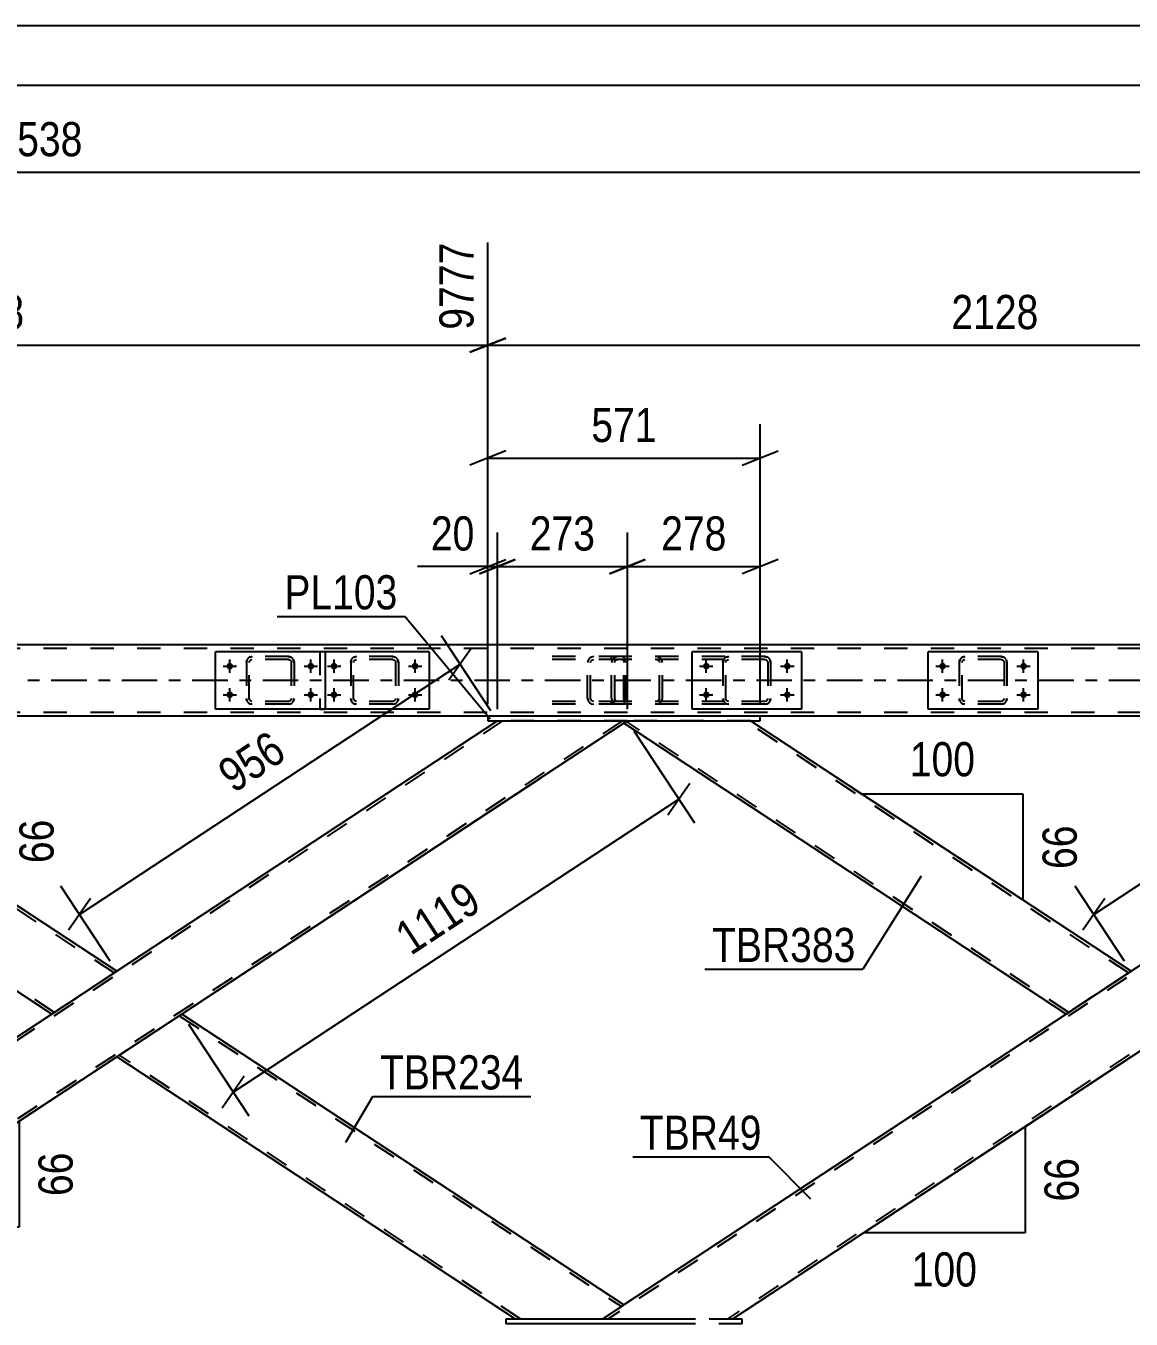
# Model space of a CAD drawing. Header units: millimetres. Extents: x -834 to 355, y -855 to -14.
# Drawn here: x -442.4 to -349.6, y -122.9 to -14.3 of the extents above; entities that cross this region are included whole.
import ezdxf

# ---------------------------------------------------------------- set-up
doc = ezdxf.new("R2010")
doc.units = ezdxf.units.MM
doc.linetypes.add('DXK_LINE_DOT2', pattern=[3.9198, 1.9599, -1.9599])
doc.linetypes.add('DXK_LINE_DOT3', pattern=[5.9187, 2.979, -0.9799, 0.9799, -0.9799])
doc.styles.add('Arial Narrow', font='ARIALN.TTF', dxfattribs={"height": 0.2})

# ---------------------------------------------------------------- blocks, each defined once
blk = doc.blocks.new('Unknown-570384938-1134')
at = {"color": 5, "linetype": 'Continuous'}
for p, q in [((355.05, -14.33), (-833.95, -14.33)), ((350.05, -19.33), (-828.95, -19.33))]:
    blk.add_line(p, q, dxfattribs=at)
blk = doc.blocks.new('Bolt-570384938-11724 - 11708')
at = {"linetype": 'Continuous'}
for points in [[(-416.52, -67.79, -1), (-416.52, -68.35, -1)], [(-409.72, -67.79, -1), (-409.72, -68.35, -1)], [(-416.52, -70.19, -1), (-416.52, -70.75, -1)], [(-409.72, -70.19, -1), (-409.72, -70.75, -1)]]:
    blk.add_hatch(color=1, dxfattribs=at).paths.add_polyline_path(points)
at = {"color": 1, "linetype": 'Continuous'}
for p, q in [((-417.08, -68.07), (-415.96, -68.07)), ((-416.52, -68.63), (-416.52, -67.51)), ((-410.28, -68.07), (-409.16, -68.07)), ((-409.72, -68.63), (-409.72, -67.51)), ((-417.08, -70.47), (-415.96, -70.47)), ((-416.52, -71.03), (-416.52, -69.91)), ((-410.28, -70.47), (-409.16, -70.47)), ((-409.72, -71.03), (-409.72, -69.91))]:
    blk.add_line(p, q, dxfattribs=at)
blk = doc.blocks.new('Bolt-570384938-11741 - 11708')
at = {"linetype": 'Continuous'}
for points in [[(-425.27, -67.79, -1), (-425.27, -68.35, -1)], [(-418.47, -67.79, -1), (-418.47, -68.35, -1)], [(-425.27, -70.19, -1), (-425.27, -70.75, -1)], [(-418.47, -70.19, -1), (-418.47, -70.75, -1)]]:
    blk.add_hatch(color=1, dxfattribs=at).paths.add_polyline_path(points)
at = {"color": 1, "linetype": 'Continuous'}
for p, q in [((-425.83, -68.07), (-424.71, -68.07)), ((-425.27, -68.63), (-425.27, -67.51)), ((-419.03, -68.07), (-417.91, -68.07)), ((-418.47, -68.63), (-418.47, -67.51)), ((-425.83, -70.47), (-424.71, -70.47)), ((-425.27, -71.03), (-425.27, -69.91)), ((-419.03, -70.47), (-417.91, -70.47)), ((-418.47, -71.03), (-418.47, -69.91))]:
    blk.add_line(p, q, dxfattribs=at)
blk = doc.blocks.new('Part-570384938-11749 - 11708')
at = {"color": 2, "linetype": 'Continuous'}
for p, q in [((-377.27, -66.87), (-386.47, -66.87)), ((-386.47, -71.67), (-386.47, -66.87)), ((-377.27, -66.87), (-377.27, -71.67)), ((-377.27, -71.67), (-386.47, -71.67))]:
    blk.add_line(p, q, dxfattribs=at)
blk = doc.blocks.new('Part-570384938-11821 - 11708')
at = {"color": 7, "linetype": 'DXK_LINE_DOT2'}
for p, q in [((-414.82, -67.31), (-414.64, -67.27)), ((-414.64, -67.27), (-414.82, -67.31)), ((-411.6, -67.27), (-414.64, -67.27)), ((-411.6, -67.27), (-411.41, -67.31)), ((-411.41, -67.31), (-411.6, -67.27)), ((-415.12, -67.75), (-415.08, -67.57)), ((-415.08, -67.57), (-415.12, -67.75)), ((-415.12, -67.75), (-415.12, -70.79)), ((-414.88, -67.75), (-414.86, -67.66)), ((-414.88, -70.79), (-414.88, -67.75)), ((-414.86, -67.66), (-414.81, -67.58)), ((-414.81, -67.58), (-414.73, -67.53)), ((-414.73, -67.53), (-414.64, -67.51)), ((-411.6, -67.51), (-414.64, -67.51)), ((-411.6, -67.51), (-411.5, -67.53)), ((-411.5, -67.53), (-411.43, -67.58)), ((-411.43, -67.58), (-411.37, -67.66)), ((-411.37, -67.66), (-411.36, -67.75)), ((-411.36, -67.75), (-411.36, -70.79)), ((-411.15, -67.57), (-411.12, -67.75)), ((-411.12, -67.75), (-411.15, -67.57)), ((-411.12, -67.75), (-411.12, -70.79)), ((-415.08, -70.97), (-415.12, -70.79)), ((-415.12, -70.79), (-415.08, -70.97)), ((-414.86, -70.88), (-414.88, -70.79)), ((-414.81, -70.96), (-414.86, -70.88)), ((-414.64, -71.27), (-414.82, -71.23)), ((-414.82, -71.23), (-414.64, -71.27)), ((-414.73, -71.01), (-414.81, -70.96)), ((-414.64, -71.03), (-414.73, -71.01)), ((-411.6, -71.03), (-414.64, -71.03)), ((-411.6, -71.27), (-414.64, -71.27)), ((-411.5, -71.01), (-411.6, -71.03)), ((-411.41, -71.23), (-411.6, -71.27)), ((-411.6, -71.27), (-411.41, -71.23)), ((-411.43, -70.96), (-411.5, -71.01)), ((-411.37, -70.88), (-411.43, -70.96)), ((-411.36, -70.79), (-411.37, -70.88)), ((-411.12, -70.79), (-411.15, -70.97)), ((-411.15, -70.97), (-411.12, -70.79))]:
    blk.add_line(p, q, dxfattribs=at)
at = {"color": 7, "linetype": 'DXK_LINE_DOT3'}
blk.add_line((-413.12, -69.27), (-413.12, -69.27), dxfattribs=at)
at = {"color": 7, "linetype": 'DXK_LINE_DOT2'}
for centre, start, end in [((-414.64, -67.75), 112.5, 157.5), ((-414.64, -67.75), 112.5, 157.5), ((-411.6, -67.75), 22.5, 67.5), ((-411.6, -67.75), 22.5, 67.5), ((-414.64, -70.79), 202.5, 247.5), ((-414.64, -70.79), 202.5, 247.5), ((-411.6, -70.79), 292.5, 337.5), ((-411.6, -70.79), 292.5, 337.5)]:
    blk.add_arc(centre, 0.48, start, end, dxfattribs=at)
blk = doc.blocks.new('Part-570384938-12213 - 11708')
at = {"color": 7, "linetype": 'DXK_LINE_DOT2'}
for p, q in [((-317.24, -72.67), (-393.55, -122.87)), ((-307.19, -72.67), (-383.51, -122.87)), ((-306.75, -72.67), (-317.67, -72.67)), ((-306.75, -72.67), (-307.04, -72.86)), ((-349.61, -93.68), (-355.07, -97.27)), ((-344.15, -97.27), (-349.61, -100.86)), ((-393.99, -122.87), (-392.18, -121.68)), ((-383.07, -122.87), (-393.99, -122.87))]:
    blk.add_line(p, q, dxfattribs=at)
at = {"color": 2, "linetype": 'Continuous'}
for p, q in [((-317.67, -72.67), (-349.61, -93.68)), ((-307.04, -72.86), (-344.15, -97.27)), ((-355.07, -97.27), (-392.18, -121.68)), ((-349.61, -100.86), (-383.07, -122.87))]:
    blk.add_line(p, q, dxfattribs=at)
blk = doc.blocks.new('Part-570384938-11822 - 11708')
at = {"color": 7, "linetype": 'DXK_LINE_DOT2'}
for p, q in [((-383.58, -67.31), (-383.39, -67.27)), ((-383.39, -67.27), (-383.58, -67.31)), ((-380.35, -67.27), (-383.39, -67.27)), ((-380.35, -67.27), (-380.17, -67.31)), ((-380.17, -67.31), (-380.35, -67.27)), ((-383.87, -67.75), (-383.84, -67.57)), ((-383.84, -67.57), (-383.87, -67.75)), ((-383.87, -67.75), (-383.87, -70.79)), ((-383.63, -67.75), (-383.62, -67.66)), ((-383.63, -70.79), (-383.63, -67.75)), ((-383.62, -67.66), (-383.56, -67.58)), ((-383.56, -67.58), (-383.49, -67.53)), ((-383.49, -67.53), (-383.39, -67.51)), ((-380.35, -67.51), (-383.39, -67.51)), ((-380.35, -67.51), (-380.26, -67.53)), ((-380.26, -67.53), (-380.18, -67.58)), ((-380.18, -67.58), (-380.13, -67.66)), ((-380.13, -67.66), (-380.11, -67.75)), ((-380.11, -67.75), (-380.11, -70.79)), ((-379.91, -67.57), (-379.87, -67.75)), ((-379.87, -67.75), (-379.91, -67.57)), ((-379.87, -67.75), (-379.87, -70.79)), ((-383.84, -70.97), (-383.87, -70.79)), ((-383.87, -70.79), (-383.84, -70.97)), ((-383.62, -70.88), (-383.63, -70.79)), ((-383.56, -70.96), (-383.62, -70.88)), ((-383.39, -71.27), (-383.58, -71.23)), ((-383.58, -71.23), (-383.39, -71.27)), ((-383.49, -71.01), (-383.56, -70.96)), ((-383.39, -71.03), (-383.49, -71.01)), ((-380.35, -71.03), (-383.39, -71.03)), ((-380.35, -71.27), (-383.39, -71.27)), ((-380.26, -71.01), (-380.35, -71.03)), ((-380.17, -71.23), (-380.35, -71.27)), ((-380.35, -71.27), (-380.17, -71.23)), ((-380.18, -70.96), (-380.26, -71.01)), ((-380.13, -70.88), (-380.18, -70.96)), ((-380.11, -70.79), (-380.13, -70.88)), ((-379.87, -70.79), (-379.91, -70.97)), ((-379.91, -70.97), (-379.87, -70.79))]:
    blk.add_line(p, q, dxfattribs=at)
at = {"color": 7, "linetype": 'DXK_LINE_DOT3'}
blk.add_line((-381.87, -69.27), (-381.87, -69.27), dxfattribs=at)
at = {"color": 7, "linetype": 'DXK_LINE_DOT2'}
for centre, start, end in [((-383.39, -67.75), 112.5, 157.5), ((-383.39, -67.75), 112.5, 157.5), ((-380.35, -67.75), 22.5, 67.5), ((-380.35, -67.75), 22.5, 67.5), ((-383.39, -70.79), 202.5, 247.5), ((-383.39, -70.79), 202.5, 247.5), ((-380.35, -70.79), 292.5, 337.5), ((-380.35, -70.79), 292.5, 337.5)]:
    blk.add_arc(centre, 0.48, start, end, dxfattribs=at)
blk = doc.blocks.new('Part-570384938-11825 - 11708')
at = {"color": 7, "linetype": 'DXK_LINE_DOT2'}
for p, q in [((-423.58, -67.31), (-423.39, -67.27)), ((-423.39, -67.27), (-423.58, -67.31)), ((-420.35, -67.27), (-423.39, -67.27)), ((-420.35, -67.27), (-420.17, -67.31)), ((-420.17, -67.31), (-420.35, -67.27)), ((-423.87, -67.75), (-423.84, -67.57)), ((-423.84, -67.57), (-423.87, -67.75)), ((-423.87, -67.75), (-423.87, -70.79)), ((-423.63, -67.75), (-423.62, -67.66)), ((-423.63, -70.79), (-423.63, -67.75)), ((-423.62, -67.66), (-423.56, -67.58)), ((-423.56, -67.58), (-423.49, -67.53)), ((-423.49, -67.53), (-423.39, -67.51)), ((-420.35, -67.51), (-423.39, -67.51)), ((-420.35, -67.51), (-420.26, -67.53)), ((-420.26, -67.53), (-420.18, -67.58)), ((-420.18, -67.58), (-420.13, -67.66)), ((-420.13, -67.66), (-420.11, -67.75)), ((-420.11, -67.75), (-420.11, -70.79)), ((-419.91, -67.57), (-419.87, -67.75)), ((-419.87, -67.75), (-419.91, -67.57)), ((-419.87, -67.75), (-419.87, -70.79)), ((-423.84, -70.97), (-423.87, -70.79)), ((-423.87, -70.79), (-423.84, -70.97)), ((-423.62, -70.88), (-423.63, -70.79)), ((-423.56, -70.96), (-423.62, -70.88)), ((-423.39, -71.27), (-423.58, -71.23)), ((-423.58, -71.23), (-423.39, -71.27)), ((-423.49, -71.01), (-423.56, -70.96)), ((-423.39, -71.03), (-423.49, -71.01)), ((-420.35, -71.03), (-423.39, -71.03)), ((-420.35, -71.27), (-423.39, -71.27)), ((-420.26, -71.01), (-420.35, -71.03)), ((-420.17, -71.23), (-420.35, -71.27)), ((-420.35, -71.27), (-420.17, -71.23)), ((-420.18, -70.96), (-420.26, -71.01)), ((-420.13, -70.88), (-420.18, -70.96)), ((-420.11, -70.79), (-420.13, -70.88)), ((-419.87, -70.79), (-419.91, -70.97)), ((-419.91, -70.97), (-419.87, -70.79))]:
    blk.add_line(p, q, dxfattribs=at)
at = {"color": 7, "linetype": 'DXK_LINE_DOT3'}
blk.add_line((-421.87, -69.27), (-421.87, -69.27), dxfattribs=at)
at = {"color": 7, "linetype": 'DXK_LINE_DOT2'}
for centre, start, end in [((-423.39, -67.75), 112.5, 157.5), ((-423.39, -67.75), 112.5, 157.5), ((-420.35, -67.75), 22.5, 67.5), ((-420.35, -67.75), 22.5, 67.5), ((-423.39, -70.79), 202.5, 247.5), ((-423.39, -70.79), 202.5, 247.5), ((-420.35, -70.79), 292.5, 337.5), ((-420.35, -70.79), 292.5, 337.5)]:
    blk.add_arc(centre, 0.48, start, end, dxfattribs=at)
blk = doc.blocks.new('Part-570384938-12235 - 11708')
at = {"color": 2, "linetype": 'Continuous'}
for p, q in [((-429.29, -97.27), (-434.75, -100.86)), ((-392.18, -121.68), (-429.29, -97.27)), ((-401.29, -122.87), (-434.75, -100.86)), ((-392.21, -121.7), (-393.99, -122.87)), ((-392.18, -121.68), (-392.21, -121.7))]:
    blk.add_line(p, q, dxfattribs=at)
at = {"color": 7, "linetype": 'DXK_LINE_DOT2'}
for p, q in [((-429.51, -97.41), (-392.4, -121.82)), ((-434.53, -100.72), (-434.51, -100.71)), ((-400.85, -122.87), (-434.53, -100.72)), ((-392.4, -121.82), (-392.62, -121.97)), ((-392.18, -121.68), (-392.18, -121.68)), ((-393.99, -122.87), (-401.29, -122.87))]:
    blk.add_line(p, q, dxfattribs=at)
blk = doc.blocks.new('Part-570384938-11858 - 11708')
at = {"color": 7, "linetype": 'DXK_LINE_DOT2'}
for p, q in [((-363.74, -67.31), (-363.56, -67.27)), ((-363.56, -67.27), (-363.74, -67.31)), ((-360.52, -67.27), (-363.56, -67.27)), ((-360.52, -67.27), (-360.33, -67.31)), ((-360.33, -67.31), (-360.52, -67.27)), ((-364.04, -67.75), (-364, -67.57)), ((-364, -67.57), (-364.04, -67.75)), ((-364.04, -67.75), (-364.04, -70.79)), ((-363.8, -67.75), (-363.78, -67.66)), ((-363.8, -70.79), (-363.8, -67.75)), ((-363.78, -67.66), (-363.73, -67.58)), ((-363.73, -67.58), (-363.65, -67.53)), ((-363.65, -67.53), (-363.56, -67.51)), ((-360.52, -67.51), (-363.56, -67.51)), ((-360.52, -67.51), (-360.42, -67.53)), ((-360.42, -67.53), (-360.35, -67.58)), ((-360.35, -67.58), (-360.29, -67.66)), ((-360.29, -67.66), (-360.28, -67.75)), ((-360.28, -67.75), (-360.28, -70.79)), ((-360.07, -67.57), (-360.04, -67.75)), ((-360.04, -67.75), (-360.07, -67.57)), ((-360.04, -67.75), (-360.04, -70.79)), ((-364, -70.97), (-364.04, -70.79)), ((-364.04, -70.79), (-364, -70.97)), ((-363.78, -70.88), (-363.8, -70.79)), ((-363.73, -70.96), (-363.78, -70.88)), ((-363.56, -71.27), (-363.74, -71.23)), ((-363.74, -71.23), (-363.56, -71.27)), ((-363.65, -71.01), (-363.73, -70.96)), ((-363.56, -71.03), (-363.65, -71.01)), ((-360.52, -71.03), (-363.56, -71.03)), ((-360.52, -71.27), (-363.56, -71.27)), ((-360.42, -71.01), (-360.52, -71.03)), ((-360.33, -71.23), (-360.52, -71.27)), ((-360.52, -71.27), (-360.33, -71.23)), ((-360.35, -70.96), (-360.42, -71.01)), ((-360.29, -70.88), (-360.35, -70.96)), ((-360.28, -70.79), (-360.29, -70.88)), ((-360.04, -70.79), (-360.07, -70.97)), ((-360.07, -70.97), (-360.04, -70.79))]:
    blk.add_line(p, q, dxfattribs=at)
at = {"color": 7, "linetype": 'DXK_LINE_DOT3'}
blk.add_line((-362.04, -69.27), (-362.04, -69.27), dxfattribs=at)
at = {"color": 7, "linetype": 'DXK_LINE_DOT2'}
for centre, start, end in [((-363.56, -67.75), 112.5, 157.5), ((-363.56, -67.75), 112.5, 157.5), ((-360.52, -67.75), 22.5, 67.5), ((-360.52, -67.75), 22.5, 67.5), ((-363.56, -70.79), 202.5, 247.5), ((-363.56, -70.79), 202.5, 247.5), ((-360.52, -70.79), 292.5, 337.5), ((-360.52, -70.79), 292.5, 337.5)]:
    blk.add_arc(centre, 0.48, start, end, dxfattribs=at)
blk = doc.blocks.new('Part-570384938-12090 - 11708')
at = {"color": 2, "linetype": 'Continuous'}
for p, q in [((-408.52, -66.87), (-417.72, -66.87)), ((-417.72, -66.87), (-417.72, -66.87)), ((-408.52, -66.87), (-408.52, -71.67)), ((-408.52, -71.67), (-417.27, -71.67))]:
    blk.add_line(p, q, dxfattribs=at)
at = {"color": 7, "linetype": 'DXK_LINE_DOT2'}
for p, q in [((-417.72, -66.87), (-417.72, -71.67)), ((-417.72, -71.67), (-417.27, -71.67))]:
    blk.add_line(p, q, dxfattribs=at)
blk = doc.blocks.new('Part-570384938-11971 - 11708')
at = {"color": 2, "linetype": 'Continuous'}
for p, q in [((-403.61, -72.27), (-403.61, -72.67)), ((-380.75, -72.27), (-403.61, -72.27)), ((-403.61, -72.67), (-380.75, -72.67)), ((-380.75, -72.67), (-380.75, -72.27))]:
    blk.add_line(p, q, dxfattribs=at)
blk = doc.blocks.new('Part-570384938-11976 - 11708')
at = {"color": 7, "linetype": 'DXK_LINE_DOT2'}
for p, q in [((-392.32, -67.27), (-399.76, -67.27)), ((-394.72, -67.27), (-394.92, -67.31)), ((-393.22, -67.51), (-393.22, -67.27)), ((-392.21, -67.31), (-392.32, -67.27)), ((-392.32, -67.51), (-399.76, -67.51)), ((-395.19, -67.57), (-395.23, -67.75)), ((-395.23, -70.79), (-395.23, -67.75)), ((-394.98, -67.75), (-394.96, -67.66)), ((-394.98, -70.79), (-394.98, -67.75)), ((-394.96, -67.66), (-394.9, -67.58)), ((-394.9, -67.58), (-394.82, -67.53)), ((-394.82, -67.53), (-394.72, -67.51)), ((-392.32, -67.51), (-392.27, -67.53)), ((-392.27, -67.53), (-392.22, -67.58)), ((-392.22, -67.58), (-392.19, -67.66)), ((-392.13, -67.41), (-392.21, -67.31)), ((-392.19, -67.66), (-392.18, -67.75)), ((-392.18, -70.79), (-392.18, -67.75)), ((-392.07, -67.57), (-392.13, -67.41)), ((-392.05, -67.75), (-392.07, -67.57)), ((-392.05, -70.79), (-392.05, -67.75)), ((-392.32, -71.03), (-399.76, -71.03)), ((-392.32, -71.27), (-399.76, -71.27)), ((-395.23, -70.79), (-395.19, -70.97)), ((-394.96, -70.88), (-394.98, -70.79)), ((-394.9, -70.96), (-394.96, -70.88)), ((-394.92, -71.23), (-394.72, -71.27)), ((-394.82, -71.01), (-394.9, -70.96)), ((-394.72, -71.03), (-394.82, -71.01)), ((-393.22, -71.27), (-393.22, -71.03)), ((-392.27, -71.01), (-392.32, -71.03)), ((-392.32, -71.27), (-392.21, -71.23)), ((-392.22, -70.96), (-392.27, -71.01)), ((-392.19, -70.88), (-392.22, -70.96)), ((-392.21, -71.23), (-392.13, -71.13)), ((-392.18, -70.79), (-392.19, -70.88)), ((-392.13, -71.13), (-392.07, -70.97)), ((-392.07, -70.97), (-392.05, -70.79))]:
    blk.add_line(p, q, dxfattribs=at)
for centre, start, end in [((-394.74, -67.77), 111.1513, 156.1049), ((-394.74, -70.77), 203.8951, 248.8487)]:
    blk.add_arc(centre, 0.492, start, end, dxfattribs=at)
blk = doc.blocks.new('Part-570384938-11989 - 11708')
at = {"color": 7, "linetype": 'DXK_LINE_DOT2'}
for p, q in [((-93.99, -66.59), (-754.47, -66.59)), ((-93.99, -71.95), (-754.47, -71.95)), ((-93.99, -72.27), (-744.14, -72.27)), ((-380.75, -72.27), (-403.61, -72.27))]:
    blk.add_line(p, q, dxfattribs=at)
at = {"color": 2, "linetype": 'Continuous'}
for p, q in [((-262.48, -66.27), (-461.6, -66.27)), ((-403.61, -72.27), (-465.89, -72.27)), ((-318.47, -72.27), (-380.75, -72.27))]:
    blk.add_line(p, q, dxfattribs=at)
at = {"color": 7, "linetype": 'DXK_LINE_DOT3'}
blk.add_line((-93.99, -69.27), (-754.47, -69.27), dxfattribs=at)
blk = doc.blocks.new('Part-570384938-12020 - 11708')
at = {"color": 2, "linetype": 'Continuous'}
for p, q in [((-477.28, -72.84), (-477.02, -72.67)), ((-477.04, -72.67), (-477.08, -72.71)), ((-434.75, -93.68), (-466.69, -72.67)), ((-477.31, -72.86), (-477.28, -72.84)), ((-440.2, -97.27), (-477.31, -72.86)), ((-435.02, -93.86), (-440.2, -97.27)), ((-434.78, -93.7), (-435.02, -93.86)), ((-434.75, -93.68), (-434.78, -93.7))]:
    blk.add_line(p, q, dxfattribs=at)
at = {"color": 7, "linetype": 'DXK_LINE_DOT2'}
for p, q in [((-439.99, -97.13), (-477.09, -72.72)), ((-466.69, -72.67), (-477.04, -72.67)), ((-434.96, -93.82), (-467.12, -72.67)), ((-477.28, -72.84), (-477.31, -72.86)), ((-435.02, -93.86), (-434.87, -93.76))]:
    blk.add_line(p, q, dxfattribs=at)
blk = doc.blocks.new('Part-570384938-12025 - 11708')
at = {"color": 2, "linetype": 'Continuous'}
for p, q in [((-392.15, -72.84), (-391.89, -72.67)), ((-391.9, -72.67), (-391.94, -72.71)), ((-349.61, -93.68), (-381.55, -72.67)), ((-392.18, -72.86), (-392.15, -72.84)), ((-355.07, -97.27), (-392.18, -72.86)), ((-349.88, -93.86), (-355.07, -97.27)), ((-349.64, -93.7), (-349.88, -93.86)), ((-349.61, -93.68), (-349.64, -93.7))]:
    blk.add_line(p, q, dxfattribs=at)
at = {"color": 7, "linetype": 'DXK_LINE_DOT2'}
for p, q in [((-354.85, -97.13), (-391.96, -72.72)), ((-381.55, -72.67), (-391.9, -72.67)), ((-349.83, -93.82), (-381.99, -72.67)), ((-392.15, -72.84), (-392.18, -72.86)), ((-349.88, -93.86), (-349.74, -93.76))]:
    blk.add_line(p, q, dxfattribs=at)
blk = doc.blocks.new('Part-570384938-12044 - 11708')
at = {"color": 2, "linetype": 'Continuous'}
for p, q in [((-402.09, -122.87), (-402.09, -123.27)), ((-386.47, -122.87), (-402.09, -122.87)), ((-386.47, -123.27), (-402.09, -123.27))]:
    blk.add_line(p, q, dxfattribs=at)
at = {"color": 7, "linetype": 'DXK_LINE_DOT2'}
for p, q in [((-382.27, -122.87), (-393.99, -122.87)), ((-382.27, -123.27), (-393.43, -123.27)), ((-382.27, -123.27), (-382.27, -122.87))]:
    blk.add_line(p, q, dxfattribs=at)
blk = doc.blocks.new('Part-570384938-12149 - 11708')
at = {"color": 2, "linetype": 'Continuous'}
for p, q in [((-417.27, -66.87), (-426.47, -66.87)), ((-426.47, -71.67), (-426.47, -66.87)), ((-417.27, -66.87), (-417.27, -71.67)), ((-417.27, -71.67), (-426.47, -71.67))]:
    blk.add_line(p, q, dxfattribs=at)
blk = doc.blocks.new('Part-570384938-12180 - 11708')
at = {"color": 7, "linetype": 'DXK_LINE_DOT2'}
for p, q in [((-392.7, -67.27), (-392.9, -67.31)), ((-383.69, -67.27), (-392.7, -67.27)), ((-389.27, -67.31), (-389.47, -67.27)), ((-393.18, -67.57), (-393.22, -67.75)), ((-393.22, -70.79), (-393.22, -67.75)), ((-392.96, -67.75), (-392.94, -67.66)), ((-392.96, -70.79), (-392.96, -67.75)), ((-392.94, -67.66), (-392.89, -67.58)), ((-392.89, -67.58), (-392.8, -67.53)), ((-392.8, -67.53), (-392.7, -67.51)), ((-383.69, -67.51), (-392.7, -67.51)), ((-389.47, -67.51), (-389.37, -67.53)), ((-389.37, -67.53), (-389.29, -67.58)), ((-389.29, -67.58), (-389.23, -67.66)), ((-389.23, -67.66), (-389.21, -67.75)), ((-389.21, -70.79), (-389.21, -67.75)), ((-388.96, -67.75), (-389, -67.57)), ((-388.96, -70.79), (-388.96, -67.75)), ((-393.22, -70.79), (-393.18, -70.97)), ((-392.94, -70.88), (-392.96, -70.79)), ((-392.89, -70.96), (-392.94, -70.88)), ((-392.9, -71.23), (-392.7, -71.27)), ((-392.8, -71.01), (-392.89, -70.96)), ((-392.7, -71.03), (-392.8, -71.01)), ((-383.69, -71.03), (-392.7, -71.03)), ((-383.69, -71.27), (-392.7, -71.27)), ((-389.37, -71.01), (-389.47, -71.03)), ((-389.47, -71.27), (-389.27, -71.23)), ((-389.29, -70.96), (-389.37, -71.01)), ((-389.23, -70.88), (-389.29, -70.96)), ((-389.21, -70.79), (-389.23, -70.88)), ((-389, -70.97), (-388.96, -70.79))]:
    blk.add_line(p, q, dxfattribs=at)
for centre, start, end in [((-392.72, -67.77), 110.7583, 155.68), ((-389.45, -67.77), 24.32, 69.2417), ((-392.72, -70.77), 204.32, 249.2417), ((-389.45, -70.77), 290.7583, 335.68)]:
    blk.add_arc(centre, 0.496, start, end, dxfattribs=at)
blk = doc.blocks.new('Bolt-570384938-12291 - 11708')
at = {"linetype": 'Continuous'}
for points in [[(-385.27, -67.79, -1), (-385.27, -68.35, -1)], [(-378.47, -67.79, -1), (-378.47, -68.35, -1)], [(-385.27, -70.19, -1), (-385.27, -70.75, -1)], [(-378.47, -70.19, -1), (-378.47, -70.75, -1)]]:
    blk.add_hatch(color=1, dxfattribs=at).paths.add_polyline_path(points)
at = {"color": 1, "linetype": 'Continuous'}
for p, q in [((-385.83, -68.07), (-384.71, -68.07)), ((-385.27, -68.63), (-385.27, -67.51)), ((-379.03, -68.07), (-377.91, -68.07)), ((-378.47, -68.63), (-378.47, -67.51)), ((-385.83, -70.47), (-384.71, -70.47)), ((-385.27, -71.03), (-385.27, -69.91)), ((-379.03, -70.47), (-377.91, -70.47)), ((-378.47, -71.03), (-378.47, -69.91))]:
    blk.add_line(p, q, dxfattribs=at)
blk = doc.blocks.new('Part-570384938-12225 - 11708')
at = {"color": 7, "linetype": 'DXK_LINE_DOT2'}
for p, q in [((-402.37, -72.67), (-478.69, -122.87)), ((-392.33, -72.67), (-468.64, -122.87)), ((-391.89, -72.67), (-402.81, -72.67)), ((-391.89, -72.67), (-392.18, -72.86)), ((-434.75, -93.68), (-440.2, -97.27)), ((-429.29, -97.27), (-434.75, -100.86)), ((-479.12, -122.87), (-477.31, -121.68)), ((-468.2, -122.87), (-479.12, -122.87))]:
    blk.add_line(p, q, dxfattribs=at)
at = {"color": 2, "linetype": 'Continuous'}
for p, q in [((-402.81, -72.67), (-434.75, -93.68)), ((-392.18, -72.86), (-429.29, -97.27)), ((-440.2, -97.27), (-477.31, -121.68)), ((-434.75, -100.86), (-468.2, -122.87))]:
    blk.add_line(p, q, dxfattribs=at)
blk = doc.blocks.new('Part-570384938-12294 - 11708')
at = {"color": 2, "linetype": 'Continuous'}
for p, q in [((-357.44, -66.87), (-366.64, -66.87)), ((-366.64, -71.67), (-366.64, -66.87)), ((-357.44, -66.87), (-357.44, -71.67)), ((-357.44, -71.67), (-366.64, -71.67))]:
    blk.add_line(p, q, dxfattribs=at)
blk = doc.blocks.new('Bolt-570384938-12295 - 11708')
at = {"linetype": 'Continuous'}
for points in [[(-365.44, -67.79, -1), (-365.44, -68.35, -1)], [(-358.64, -67.79, -1), (-358.64, -68.35, -1)], [(-365.44, -70.19, -1), (-365.44, -70.75, -1)], [(-358.64, -70.19, -1), (-358.64, -70.75, -1)]]:
    blk.add_hatch(color=1, dxfattribs=at).paths.add_polyline_path(points)
at = {"color": 1, "linetype": 'Continuous'}
for p, q in [((-366, -68.07), (-364.88, -68.07)), ((-365.44, -68.63), (-365.44, -67.51)), ((-359.2, -68.07), (-358.08, -68.07)), ((-358.64, -68.63), (-358.64, -67.51)), ((-366, -70.47), (-364.88, -70.47)), ((-365.44, -71.03), (-365.44, -69.91)), ((-359.2, -70.47), (-358.08, -70.47)), ((-358.64, -71.03), (-358.64, -69.91))]:
    blk.add_line(p, q, dxfattribs=at)
blk = doc.blocks.new('StraightDimension-570384938-34947 - 11708')
at = {"color": 7, "linetype": 'Continuous'}
for p, q in [((-488.74, -71.27), (-488.74, -32.52)), ((-403.61, -71.27), (-403.61, -32.52)), ((-487.24, -40.53), (-490.24, -41.73)), ((-488.74, -41.13), (-403.61, -41.13)), ((-405.11, -41.73), (-402.11, -40.53))]:
    blk.add_line(p, q, dxfattribs=at)
at = {"color": 0}
blk.add_wipeout([(-441.92, -40.38), (-441.92, -36.18), (-450.43, -36.18), (-450.43, -40.38)], dxfattribs=at)
at = {"color": 3, "style": 'Arial Narrow'}
blk.add_text('2128', height=2.863, dxfattribs=at).set_placement((-449.83, -39.78))
at = {"color": 0, "linetype": 'Continuous'}
blk.add_wipeout([(-404.21, -31.92), (-408.41, -31.92), (-408.41, -40.43), (-404.21, -40.43)], dxfattribs=at)
at = {"color": 3, "linetype": 'Continuous', "style": 'Arial Narrow'}
blk.add_text('9777', height=2.863, rotation=90.0002, dxfattribs=at).set_placement((-404.81, -39.83))
blk = doc.blocks.new('StraightDimension-570384938-13560 - 11708')
at = {"color": 7, "linetype": 'Continuous'}
for p, q in [((-391.89, -71.67), (-391.89, -56.86)), ((-380.75, -71.27), (-380.75, -56.86)), ((-393.39, -60.31), (-390.39, -59.11)), ((-379.25, -59.11), (-382.25, -60.31)), ((-391.89, -59.71), (-380.75, -59.71))]:
    blk.add_line(p, q, dxfattribs=at)
at = {"color": 0}
blk.add_wipeout([(-382.98, -58.96), (-382.98, -54.76), (-389.66, -54.76), (-389.66, -58.96)], dxfattribs=at)
at = {"color": 3, "style": 'Arial Narrow'}
blk.add_text('278', height=2.863, dxfattribs=at).set_placement((-389.06, -58.36))
blk = doc.blocks.new('StraightDimension-570384938-13549 - 11708')
at = {"color": 7, "linetype": 'Continuous'}
for p, q in [((-403.61, -71.27), (-403.61, -47.76)), ((-380.75, -71.27), (-380.75, -47.76)), ((-402.11, -50.01), (-405.11, -51.21)), ((-403.61, -50.61), (-380.75, -50.61)), ((-382.25, -51.21), (-379.25, -50.01))]:
    blk.add_line(p, q, dxfattribs=at)
at = {"color": 0}
blk.add_wipeout([(-388.84, -49.86), (-388.84, -45.66), (-395.52, -45.66), (-395.52, -49.86)], dxfattribs=at)
at = {"color": 3, "style": 'Arial Narrow'}
blk.add_text('571', height=2.863, dxfattribs=at).set_placement((-394.92, -49.26))
blk = doc.blocks.new('AngleDimension-570384938-12448 - 11708')
at = {"color": 7, "linetype": 'Continuous'}
for p, q in [((-314.16, -77.54), (-358.52, -106.72)), ((-358.52, -106.72), (-372.06, -115.63)), ((-358.52, -106.72), (-358.52, -115.63)), ((-358.52, -115.63), (-372.06, -115.63))]:
    blk.add_line(p, q, dxfattribs=at)
at = {"color": 0}
for points in [[(-353.42, -108.75), (-357.62, -108.75), (-357.62, -113.6), (-353.42, -113.6)], [(-361.95, -120.73), (-361.95, -116.53), (-368.63, -116.53), (-368.63, -120.73)]]:
    blk.add_wipeout(points, dxfattribs=at)
at = {"color": 3, "style": 'Arial Narrow'}
blk.add_text('66', height=2.863, rotation=90.0002, dxfattribs=at).set_placement((-354.02, -113))
blk.add_text('100', height=2.863, dxfattribs=at).set_placement((-368.03, -120.13))
blk = doc.blocks.new('StraightDimension-570384938-13570 - 11708')
at = {"color": 7, "linetype": 'Continuous'}
for p, q in [((-402.81, -71.67), (-402.81, -56.86)), ((-391.89, -71.67), (-391.89, -56.86)), ((-404.31, -60.31), (-401.31, -59.11)), ((-390.39, -59.11), (-393.39, -60.31)), ((-402.81, -59.71), (-391.89, -59.71))]:
    blk.add_line(p, q, dxfattribs=at)
at = {"color": 0}
blk.add_wipeout([(-394.01, -58.96), (-394.01, -54.76), (-400.69, -54.76), (-400.69, -58.96)], dxfattribs=at)
at = {"color": 3, "style": 'Arial Narrow'}
blk.add_text('273', height=2.863, dxfattribs=at).set_placement((-400.09, -58.36))
blk = doc.blocks.new('AngleDimension-570384938-34399 - 11708')
at = {"color": 7, "linetype": 'Continuous'}
for p, q in [((-457.05, -79.01), (-458.09, -78.32)), ((-444.56, -78.32), (-458.09, -78.32)), ((-444.56, -87.23), (-458.09, -78.32)), ((-444.56, -87.23), (-444.56, -78.32))]:
    blk.add_line(p, q, dxfattribs=at)
at = {"color": 0}
for points in [[(-447.98, -77.42), (-447.98, -73.22), (-454.67, -73.22), (-454.67, -77.42)], [(-439.46, -80.35), (-443.66, -80.35), (-443.66, -85.2), (-439.46, -85.2)]]:
    blk.add_wipeout(points, dxfattribs=at)
at = {"color": 3, "style": 'Arial Narrow'}
blk.add_text('100', height=2.863, dxfattribs=at).set_placement((-454.07, -76.82))
blk.add_text('66', height=2.863, rotation=90.0002, dxfattribs=at).set_placement((-440.06, -84.6))
blk = doc.blocks.new('StraightDimension-570384938-13322 - 11708')
at = {"color": 7, "linetype": 'Continuous'}
for p, q in [((-403.36, -71.83), (-407.51, -65.52)), ((-406.87, -69.22), (-405.02, -66.57)), ((-437.88, -88.91), (-405.94, -67.9)), ((-435.3, -92.84), (-439.45, -86.53)), ((-436.96, -87.58), (-438.81, -90.23))]:
    blk.add_line(p, q, dxfattribs=at)
at = {"color": 0}
blk.add_wipeout([(-419.53, -75.94), (-421.84, -72.43), (-427.43, -76.1), (-425.12, -79.61)], dxfattribs=at)
at = {"color": 3, "style": 'Arial Narrow'}
blk.add_text('956', height=2.863, rotation=33.3347, dxfattribs=at).set_placement((-424.95, -78.78))
blk = doc.blocks.new('AngleDimension-570384938-12419 - 11708')
at = {"color": 7, "linetype": 'Continuous'}
for p, q in [((-399.29, -77.54), (-442.96, -106.26)), ((-442.96, -106.26), (-456.49, -115.16)), ((-442.96, -106.26), (-442.96, -115.16)), ((-442.96, -115.16), (-456.49, -115.16))]:
    blk.add_line(p, q, dxfattribs=at)
at = {"color": 0}
for points in [[(-437.86, -108.29), (-442.06, -108.29), (-442.06, -113.14), (-437.86, -113.14)], [(-446.38, -120.26), (-446.38, -116.06), (-453.07, -116.06), (-453.07, -120.26)]]:
    blk.add_wipeout(points, dxfattribs=at)
at = {"color": 3, "style": 'Arial Narrow'}
blk.add_text('66', height=2.863, rotation=90.0002, dxfattribs=at).set_placement((-438.46, -112.54))
blk.add_text('100', height=2.863, dxfattribs=at).set_placement((-452.47, -119.66))
blk = doc.blocks.new('StraightDimension-570384938-13578 - 11708')
at = {"color": 7, "linetype": 'Continuous'}
for p, q in [((-403.61, -71.27), (-403.61, -56.86)), ((-402.81, -71.67), (-402.81, -56.86)), ((-405.11, -60.31), (-402.11, -59.11)), ((-401.31, -59.11), (-404.31, -60.31)), ((-403.61, -59.71), (-409.51, -59.71)), ((-403.61, -59.71), (-409.51, -59.71)), ((-403.61, -59.71), (-402.81, -59.71))]:
    blk.add_line(p, q, dxfattribs=at)
at = {"color": 0}
blk.add_wipeout([(-404.13, -58.96), (-404.13, -54.76), (-408.99, -54.76), (-408.99, -58.96)], dxfattribs=at)
at = {"color": 3, "style": 'Arial Narrow'}
blk.add_text('20', height=2.863, dxfattribs=at).set_placement((-408.39, -58.36))
blk = doc.blocks.new('StraightDimension-570384938-13332 - 11708')
at = {"color": 7, "linetype": 'Continuous'}
for p, q in [((-391.34, -73.51), (-386.26, -81.23)), ((-388.5, -80.55), (-386.66, -77.89)), ((-424.98, -103.82), (-387.58, -79.22)), ((-428.74, -98.11), (-423.66, -105.82)), ((-424.05, -102.49), (-425.9, -105.15))]:
    blk.add_line(p, q, dxfattribs=at)
at = {"color": 0}
blk.add_wipeout([(-403.14, -88.55), (-405.44, -85.05), (-412.56, -89.72), (-410.25, -93.23)], dxfattribs=at)
at = {"color": 3, "style": 'Arial Narrow'}
blk.add_text('1119', height=2.863, rotation=33.3347, dxfattribs=at).set_placement((-410.08, -92.4))
blk = doc.blocks.new('StraightDimension-570384938-12998 - 11708')
at = {"color": 7, "linetype": 'Continuous'}
blk.add_line((-791.19, -26.62), (-93.19, -26.62), dxfattribs=at)
at = {"color": 0}
blk.add_wipeout([(-437.02, -25.87), (-437.02, -21.67), (-447.36, -21.67), (-447.36, -25.87)], dxfattribs=at)
at = {"color": 3, "style": 'Arial Narrow'}
blk.add_text('17538', height=2.863, dxfattribs=at).set_placement((-446.76, -25.27))
blk = doc.blocks.new('StraightDimension-570384938-13350 - 11708')
at = {"color": 7, "linetype": 'Continuous'}
for p, q in [((-318.22, -71.83), (-322.38, -65.52)), ((-321.73, -69.22), (-319.89, -66.57)), ((-352.75, -88.91), (-320.81, -67.9)), ((-350.16, -92.84), (-354.32, -86.53)), ((-351.83, -87.58), (-353.67, -90.23))]:
    blk.add_line(p, q, dxfattribs=at)
at = {"color": 0}
blk.add_wipeout([(-334.4, -75.94), (-336.71, -72.43), (-342.29, -76.1), (-339.98, -79.61)], dxfattribs=at)
at = {"color": 3, "style": 'Arial Narrow'}
blk.add_text('956', height=2.863, rotation=33.3347, dxfattribs=at).set_placement((-339.81, -78.78))
blk = doc.blocks.new('AngleDimension-570384938-34742 - 11708')
at = {"color": 7, "linetype": 'Continuous'}
for p, q in [((-372.94, -78.33), (-372.22, -78.81)), ((-358.68, -78.81), (-372.22, -78.81)), ((-358.68, -87.71), (-372.22, -78.81)), ((-358.68, -87.71), (-358.68, -78.81))]:
    blk.add_line(p, q, dxfattribs=at)
at = {"color": 0}
for points in [[(-362.11, -77.91), (-362.11, -73.71), (-368.79, -73.71), (-368.79, -77.91)], [(-353.58, -80.83), (-357.78, -80.83), (-357.78, -85.69), (-353.58, -85.69)]]:
    blk.add_wipeout(points, dxfattribs=at)
at = {"color": 3, "style": 'Arial Narrow'}
blk.add_text('100', height=2.863, dxfattribs=at).set_placement((-368.19, -77.31))
blk.add_text('66', height=2.863, rotation=90.0002, dxfattribs=at).set_placement((-354.18, -85.09))
blk = doc.blocks.new('StraightDimension-570384938-34946 - 11708')
at = {"color": 7, "linetype": 'Continuous'}
for p, q in [((-318.47, -71.27), (-318.47, -30.69)), ((-403.61, -71.27), (-403.61, -32.52)), ((-402.11, -40.53), (-405.11, -41.73)), ((-403.61, -41.13), (-318.47, -41.13)), ((-319.97, -41.73), (-316.97, -40.53))]:
    blk.add_line(p, q, dxfattribs=at)
at = {"color": 0}
blk.add_wipeout([(-356.78, -40.38), (-356.78, -36.18), (-365.3, -36.18), (-365.3, -40.38)], dxfattribs=at)
at = {"color": 3, "style": 'Arial Narrow'}
blk.add_text('2128', height=2.863, dxfattribs=at).set_placement((-364.7, -39.78))
at = {"color": 0, "linetype": 'Continuous'}
blk.add_wipeout([(-319.07, -30.09), (-323.27, -30.09), (-323.27, -40.43), (-319.07, -40.43)], dxfattribs=at)
at = {"color": 3, "linetype": 'Continuous', "style": 'Arial Narrow'}
blk.add_text('11906', height=2.863, rotation=90.0002, dxfattribs=at).set_placement((-319.67, -39.83))
blk = doc.blocks.new('Mark-570384938-12209 - 11708')
at = {"color": 30, "linetype": 'Continuous'}
for p in [(-391.45, -109.26), (-376.49, -112.79)]:
    blk.add_line(p, (-380.02, -109.26), dxfattribs=at)
at = {"color": 0}
blk.add_wipeout([(-380.62, -108.66), (-380.62, -105.66), (-390.85, -105.66), (-390.85, -108.66)], dxfattribs=at)
blk.add_wipeout([(-380.62, -108.66), (-380.62, -105.66), (-390.85, -105.66), (-390.85, -108.66)], dxfattribs=at)
at = {"color": 3, "style": 'Arial Narrow'}
blk.add_text('TBR49', height=2.863, dxfattribs=at).set_placement((-390.85, -108.66))
blk = doc.blocks.new('Mark-570384938-35093 - 11708')
at = {"color": 30, "linetype": 'Continuous'}
for p in [(-421.29, -63.9), (-403.4, -72.51)]:
    blk.add_line(p, (-410.58, -63.9), dxfattribs=at)
at = {"color": 0}
blk.add_wipeout([(-411.18, -63.3), (-411.18, -60.3), (-420.69, -60.3), (-420.69, -63.3)], dxfattribs=at)
blk.add_wipeout([(-411.18, -63.3), (-411.18, -60.3), (-420.69, -60.3), (-420.69, -63.3)], dxfattribs=at)
at = {"color": 3, "style": 'Arial Narrow'}
blk.add_text('PL103', height=2.863, dxfattribs=at).set_placement((-420.69, -63.3))
blk = doc.blocks.new('Mark-570384938-12021 - 11708')
at = {"color": 30, "linetype": 'Continuous'}
for p in [(-367.25, -85.68), (-385.39, -93.5)]:
    blk.add_line(p, (-372.13, -93.5), dxfattribs=at)
at = {"color": 0}
blk.add_wipeout([(-372.73, -92.9), (-372.73, -89.9), (-384.79, -89.9), (-384.79, -92.9)], dxfattribs=at)
blk.add_wipeout([(-372.73, -92.9), (-372.73, -89.9), (-384.79, -89.9), (-384.79, -92.9)], dxfattribs=at)
at = {"color": 3, "style": 'Arial Narrow'}
blk.add_text('TBR383', height=2.863, dxfattribs=at).set_placement((-384.79, -92.9))
blk = doc.blocks.new('Mark-570384938-12231 - 11708')
at = {"color": 30, "linetype": 'Continuous'}
for p, q in [((-415.53, -108.02), (-413.26, -104.19)), ((-413.26, -104.19), (-400.01, -104.19))]:
    blk.add_line(p, q, dxfattribs=at)
at = {"color": 0}
blk.add_wipeout([(-400.61, -103.59), (-400.61, -100.59), (-412.66, -100.59), (-412.66, -103.59)], dxfattribs=at)
blk.add_wipeout([(-400.61, -103.59), (-400.61, -100.59), (-412.66, -100.59), (-412.66, -103.59)], dxfattribs=at)
at = {"color": 3, "style": 'Arial Narrow'}
blk.add_text('TBR234', height=2.863, dxfattribs=at).set_placement((-412.66, -103.59))

msp = doc.modelspace()

# ---------------------------------------------------------------- block references
for name in ['Unknown-570384938-1134', 'Part-570384938-11989 - 11708', 'Part-570384938-12149 - 11708', 'Part-570384938-11825 - 11708', 'Part-570384938-12090 - 11708', 'Part-570384938-11821 - 11708', 'Part-570384938-11976 - 11708', 'Part-570384938-12180 - 11708', 'Part-570384938-11749 - 11708', 'Part-570384938-11822 - 11708', 'Part-570384938-12294 - 11708', 'Part-570384938-11858 - 11708', 'Bolt-570384938-11741 - 11708', 'Bolt-570384938-11724 - 11708', 'Bolt-570384938-12291 - 11708', 'Bolt-570384938-12295 - 11708', 'Part-570384938-12225 - 11708', 'Part-570384938-12020 - 11708', 'Part-570384938-11971 - 11708', 'Part-570384938-12213 - 11708', 'Part-570384938-12025 - 11708', 'Part-570384938-12235 - 11708', 'Part-570384938-12044 - 11708']:
    msp.add_blockref(name, (0, 0))

# ---------------------------------------------------------------- next in the draw order: block references
for name in ['StraightDimension-570384938-34947 - 11708', 'StraightDimension-570384938-13560 - 11708', 'AngleDimension-570384938-34399 - 11708', 'AngleDimension-570384938-12448 - 11708']:
    msp.add_blockref(name, (0, 0))

# ---------------------------------------------------------------- next in the draw order: block references
for name in ['StraightDimension-570384938-13549 - 11708', 'StraightDimension-570384938-13350 - 11708']:
    msp.add_blockref(name, (0, 0))

# ---------------------------------------------------------------- next in the draw order: block references
for name in ['StraightDimension-570384938-13570 - 11708', 'AngleDimension-570384938-34742 - 11708']:
    msp.add_blockref(name, (0, 0))

# ---------------------------------------------------------------- next in the draw order: block references
for name in ['StraightDimension-570384938-13322 - 11708', 'Mark-570384938-12021 - 11708']:
    msp.add_blockref(name, (0, 0))

# ---------------------------------------------------------------- next in the draw order: block references
for name in ['StraightDimension-570384938-13578 - 11708', 'AngleDimension-570384938-12419 - 11708']:
    msp.add_blockref(name, (0, 0))

# ---------------------------------------------------------------- next in the draw order: block references
for name in ['StraightDimension-570384938-12998 - 11708', 'StraightDimension-570384938-13332 - 11708']:
    msp.add_blockref(name, (0, 0))

# ---------------------------------------------------------------- next in the draw order: block references
for name in ['StraightDimension-570384938-34946 - 11708', 'Mark-570384938-12231 - 11708', 'Mark-570384938-12209 - 11708']:
    msp.add_blockref(name, (0, 0))

# ---------------------------------------------------------------- next in the draw order: block references
msp.add_blockref('Mark-570384938-35093 - 11708', (0, 0))

doc.saveas('drawing.dxf')
